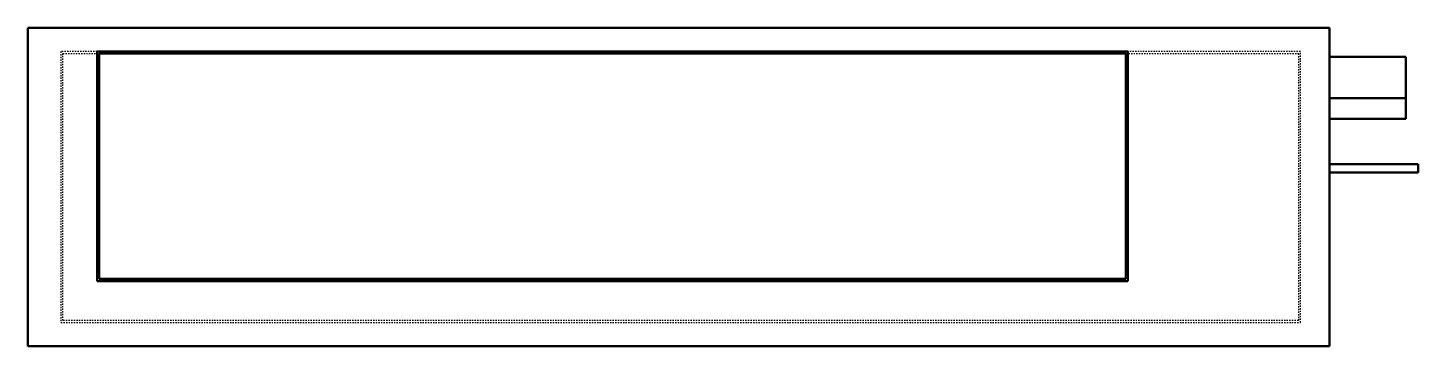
# Model space of a CAD drawing. Header units: millimetres. Extents: x -500 to 568, y 0 to 244.
import ezdxf

# ---------------------------------------------------------------- set-up
doc = ezdxf.new("R2010")
doc.units = ezdxf.units.MM
doc.linetypes.add('Dashed', pattern=[2, 1, -1])
doc.layers.add('AM_0', color=7, linetype='Continuous', lineweight=50)
doc.layers.add('AM_9', color=6, linetype='Dashed', lineweight=25)

# ---------------------------------------------------------------- blocks, each defined once
blk = doc.blocks.new('1_FDMA24AVJU9_PART4_0_in_FDMA24AVJU9_0')
at = {"layer": 'AM_0'}
for p, q in [((-500.0625, 244.475), (500.0625, 244.475)), ((-500.0625, 244.475), (-500.0625, 0)), ((500.0625, 244.475), (500.0625, 0)), ((-446.88125, 226.21875), (345.28125, 226.21875)), ((-446.88125, 50.00625), (-446.88125, 226.21875)), ((-445.29375, 224.63125), (-445.29375, 51.59375)), ((343.69375, 224.63125), (-445.29375, 224.63125)), ((343.69375, 51.59375), (343.69375, 224.63125)), ((345.28125, 226.21875), (345.28125, 50.00625)), ((345.28125, 50.00625), (-446.88125, 50.00625)), ((-445.29375, 51.59375), (343.69375, 51.59375)), ((500.0625, 0), (-500.0625, 0))]:
    blk.add_line(p, q, dxfattribs=at)
at = {"layer": 'AM_9'}
for p, q in [((-474.6625, 226.21875), (-474.6625, 18.25625)), ((-446.88125, 226.21875), (-474.6625, 226.21875)), ((-473.075, 19.84375), (-473.075, 224.63125)), ((-473.075, 224.63125), (-445.29375, 224.63125)), ((343.69375, 224.63125), (476.25, 224.63125)), ((477.8375, 226.21875), (345.28125, 226.21875)), ((476.25, 224.63125), (476.25, 19.84375)), ((477.8375, 18.25625), (477.8375, 226.21875)), ((-474.6625, 18.25625), (477.8375, 18.25625)), ((476.25, 19.84375), (-473.075, 19.84375))]:
    blk.add_line(p, q, dxfattribs=at)
blk = doc.blocks.new('2_FDMA24AVJU9_PART3_0_in_FDMA24AVJU9_0')
at = {"layer": 'AM_0'}
for q in [(500.0625, 222.25), (558.8, 190.5)]:
    blk.add_line((558.8, 222.25), q, dxfattribs=at)
blk = doc.blocks.new('3_FDMA24AVJU9_PART2_0_in_FDMA24AVJU9_0')
at = {"layer": 'AM_0'}
for p, q in [((568.325, 139.7), (500.0625, 139.7)), ((568.325, 139.7), (568.325, 133.35)), ((500.0625, 133.35), (568.325, 133.35))]:
    blk.add_line(p, q, dxfattribs=at)
blk = doc.blocks.new('4_FDMA24AVJU9_PART1_0_in_FDMA24AVJU9_0')
at = {"layer": 'AM_0'}
for p, q in [((558.8, 190.5), (500.0625, 190.5)), ((558.8, 190.5), (558.8, 174.625)), ((500.0625, 174.625), (558.8, 174.625))]:
    blk.add_line(p, q, dxfattribs=at)

msp = doc.modelspace()

# ---------------------------------------------------------------- block references
for name in ['1_FDMA24AVJU9_PART4_0_in_FDMA24AVJU9_0', '2_FDMA24AVJU9_PART3_0_in_FDMA24AVJU9_0', '4_FDMA24AVJU9_PART1_0_in_FDMA24AVJU9_0', '3_FDMA24AVJU9_PART2_0_in_FDMA24AVJU9_0']:
    msp.add_blockref(name, (0, 0))

doc.saveas('drawing.dxf')
